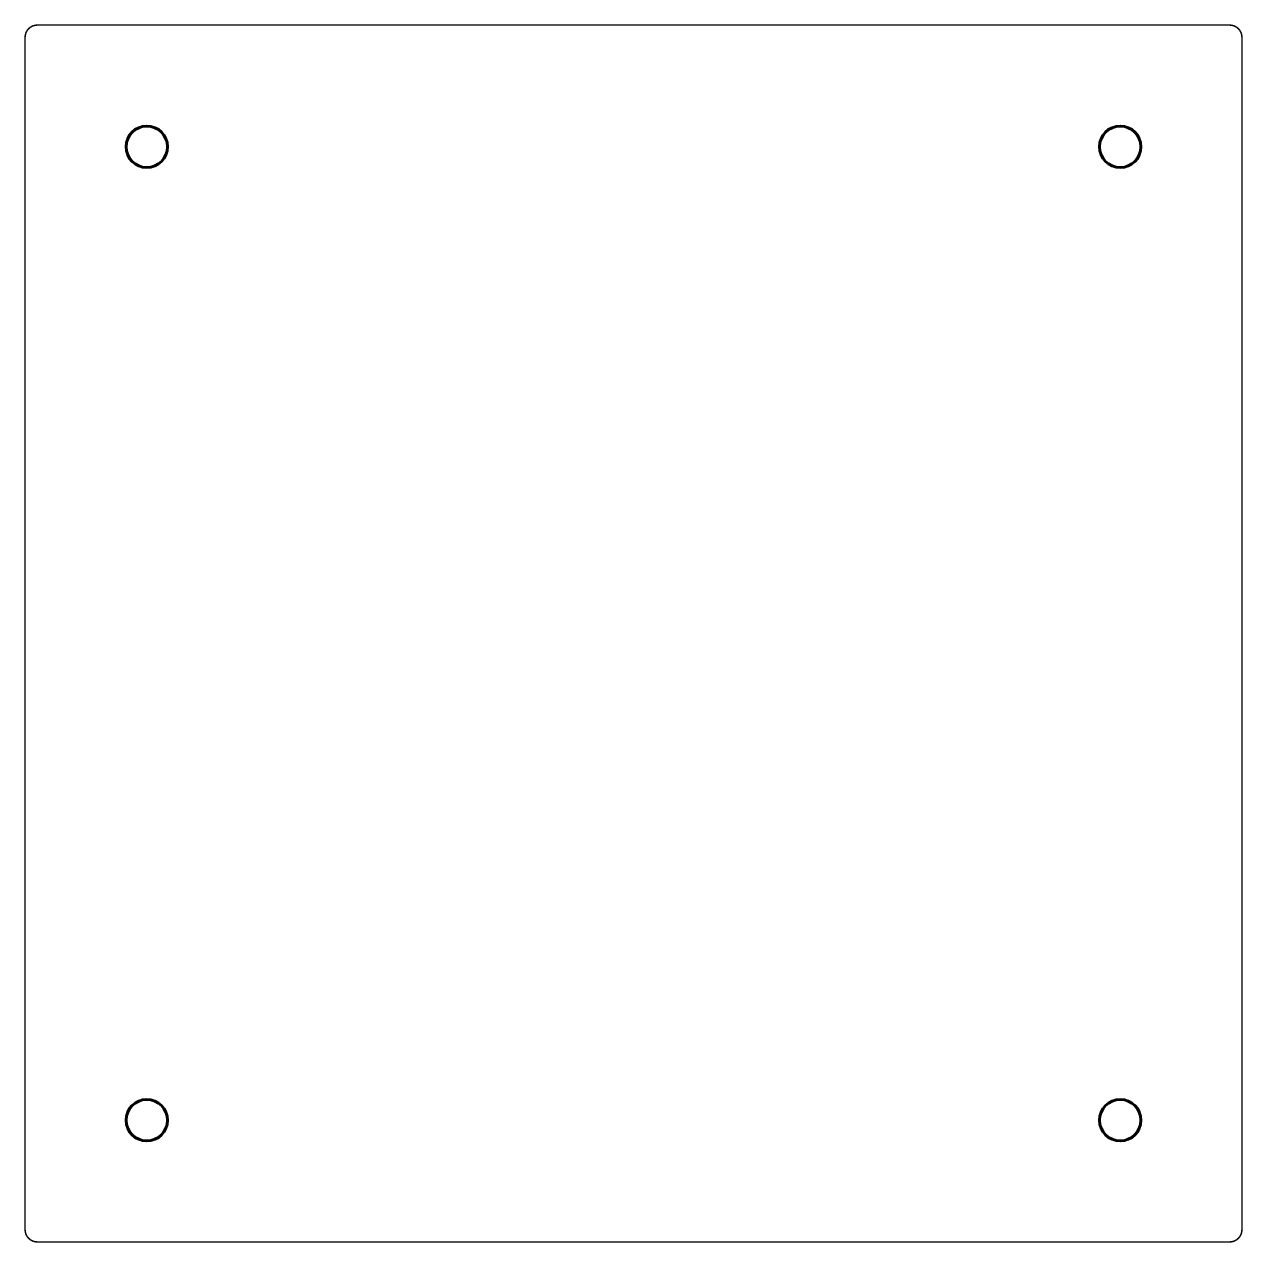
# Model space of a CAD drawing. Header units: millimetres. Extents: x -211 to 289, y -230 to 271.
import ezdxf

# ---------------------------------------------------------------- set-up
doc = ezdxf.new("R2010")
doc.units = ezdxf.units.MM
doc.linetypes.add('K5LT_BASIC', pattern=[0])
doc.layers.add('Системный слой', color=7, linetype='Continuous')

msp = doc.modelspace()

# ---------------------------------------------------------------- linework, layer by layer
at = {"layer": 'Системный слой', "color": 5, "linetype": 'K5LT_BASIC', "true_color": 0x0000ff, "const_width": 0.6}
msp.add_lwpolyline([(-205.94, 270.45), (284.06, 270.45, -0.414214), (289.06, 265.45), (289.06, -224.55, -0.414214), (284.06, -229.55), (-205.94, -229.55, -0.414214), (-210.94, -224.55), (-210.94, 265.45, -0.414214)], format="xyb", close=True, dxfattribs=at)
at = {"layer": 'Системный слой', "color": 5, "linetype": 'K5LT_BASIC', "lineweight": 60, "true_color": 0x0000ff}
for centre in [(-160.94, 220.45), (239.06, 220.45), (-160.94, -179.55), (239.06, -179.55)]:
    msp.add_circle(centre, 8.5, dxfattribs=at)

doc.saveas('drawing.dxf')
